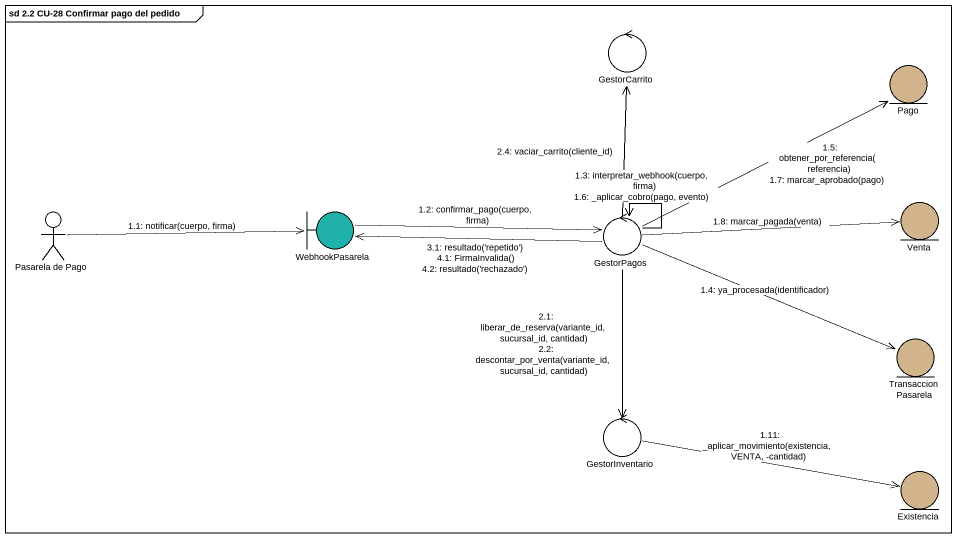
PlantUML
@startuml
mainframe sd 2.2 CU-28 Confirmar pago del pedido
control GestorCarrito
entity Pago #D2B48C
actor "Pasarela de Pago" as Pasarela_de_Pago
boundary WebhookPasarela #20B2AA
control GestorPagos
entity Venta #D2B48C
entity TransaccionPasarela #D2B48C
control GestorInventario
entity Existencia #D2B48C
Pasarela_de_Pago -right-> WebhookPasarela : 1.1: notificar(cuerpo, firma)
WebhookPasarela -right-> GestorPagos : 1.2: confirmar_pago(cuerpo, firma)
GestorPagos --> GestorPagos : 1.3: interpretar_webhook(cuerpo, firma)\n1.6: _aplicar_cobro(pago, evento)
GestorPagos -right-> TransaccionPasarela : 1.4: ya_procesada(identificador)
GestorPagos -right-> Pago : 1.5: obtener_por_referencia(referencia)\n1.7: marcar_aprobado(pago)
GestorPagos -right-> Venta : 1.8: marcar_pagada(venta)
GestorInventario -right-> Existencia : 1.11: _aplicar_movimiento(existencia, VENTA, -cantidad)
GestorPagos --> GestorInventario : 2.1: liberar_de_reserva(variante_id, sucursal_id, cantidad)\n2.2: descontar_por_venta(variante_id, sucursal_id, cantidad)
GestorPagos -up-> GestorCarrito : 2.4: vaciar_carrito(cliente_id)
GestorPagos -left-> WebhookPasarela : 3.1: resultado('repetido')\n4.1: FirmaInvalida()\n4.2: resultado('rechazado')
@enduml
